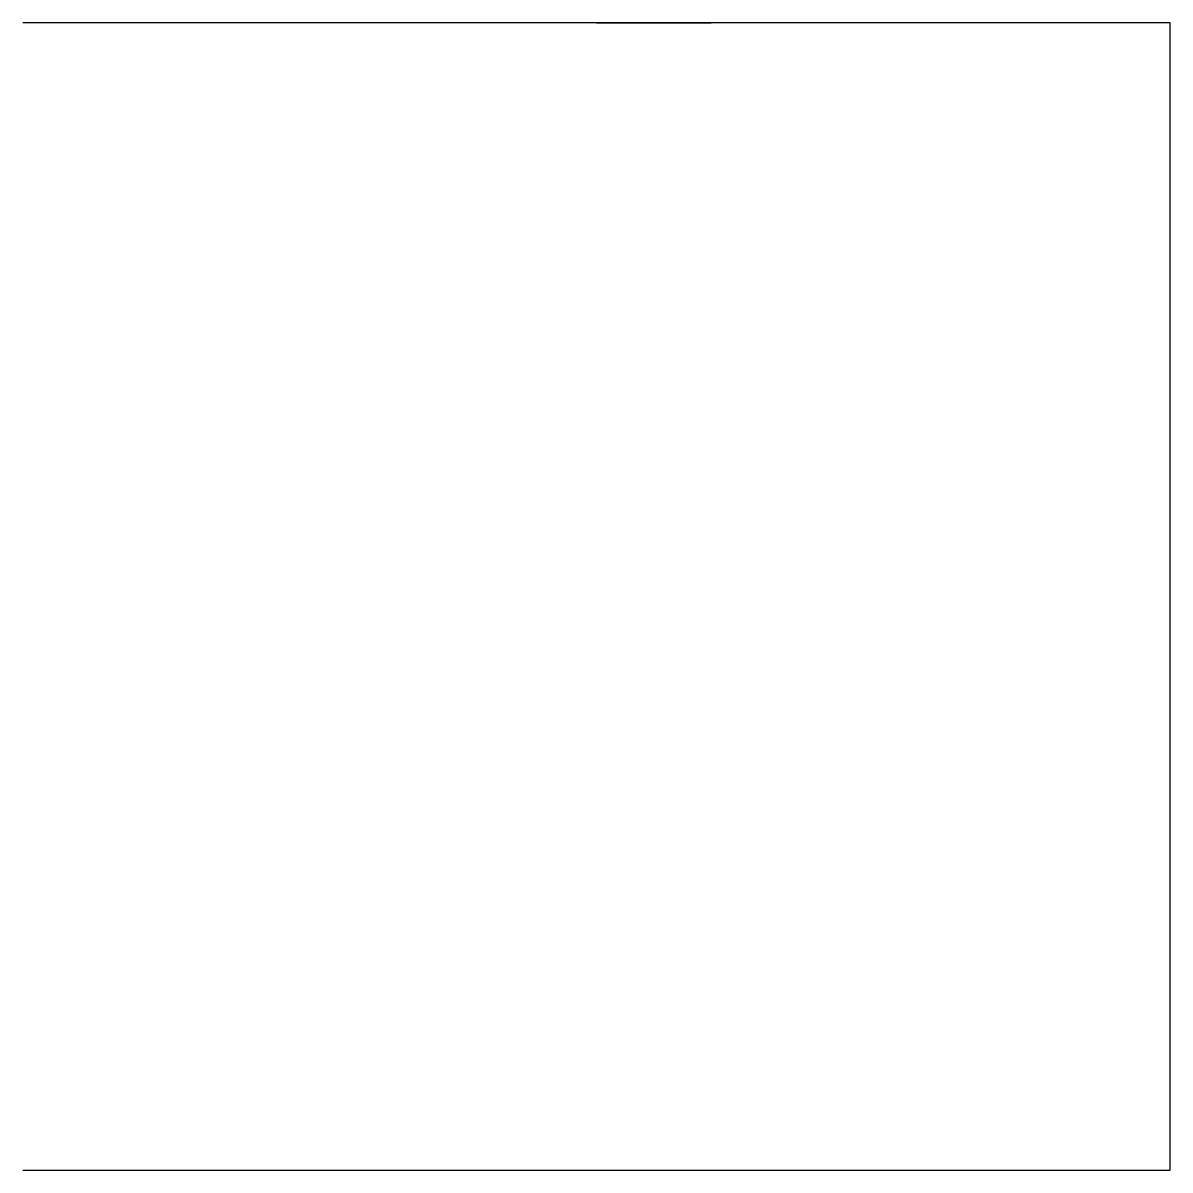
# Model space of a CAD drawing. Header units: metres. Extents: x 0 to 10, y 0 to 10.
import ezdxf

# ---------------------------------------------------------------- set-up
doc = ezdxf.new("R2010")
doc.units = ezdxf.units.M
for name, color, linetype in [('Doors', 7, 'Continuous'), ('Walls', 7, 'Continuous'), ('Windows', 7, 'Continuous')]:
    doc.layers.add(name, color=color, linetype=linetype)

msp = doc.modelspace()

# ---------------------------------------------------------------- linework, layer by layer
at = {"layer": 'Doors'}
msp.add_line((2, 0), (2.5, 0), dxfattribs=at)
at = {"layer": 'Walls'}
msp.add_lwpolyline([(0, 0), (10, 0), (10, 10), (0, 10)], dxfattribs=at)
at = {"layer": 'Windows'}
msp.add_line((5, 10), (6, 10), dxfattribs=at)

doc.saveas('drawing.dxf')
